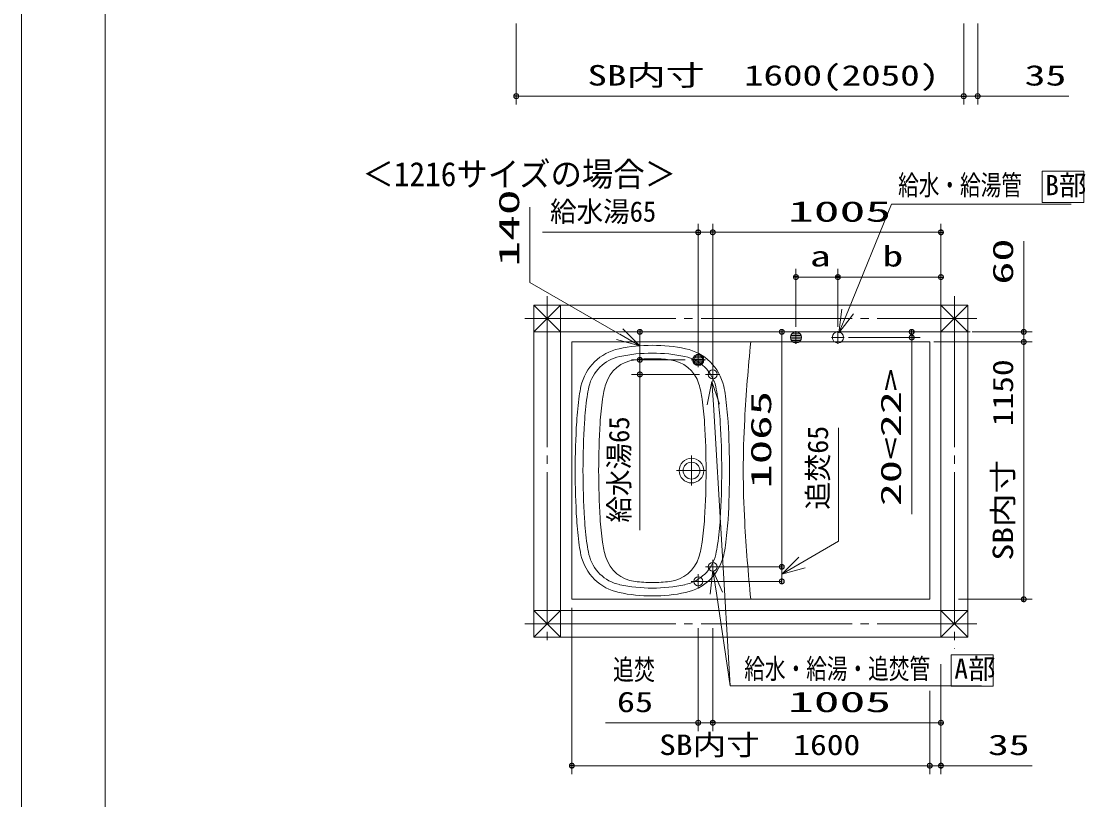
# Model space of a CAD drawing. Units: millimetres on the paper. Extents: x -305 to 305, y -152 to 152.
# Drawn here: x -301 to -173.6, y -40.3 to 52.5 of the extents above; entities that cross this region are included whole.
import ezdxf
from ezdxf.enums import TextEntityAlignment as Align

# ---------------------------------------------------------------- set-up
doc = ezdxf.new("R2010")
doc.units = ezdxf.units.MM
doc.linetypes.add('LONG_CHAIN', pattern=[21, 18, -1, 1, -1])
for name, color, linetype, lineweight in [('0-1_RV', 7, 'Continuous', 9), ('0-2_0', 7, 'Continuous', 9), ('0-4_図面枠', 3, 'Continuous', 9), ('0-5_DEFPOINTS', 7, 'Continuous', 9)]:
    doc.layers.add(name, color=color, linetype=linetype, lineweight=lineweight)
doc.styles.add('ＭＳ ゴシック', font='')
doc.styles.get('ＭＳ ゴシック').set_extended_font_data('MS Gothic')

# ---------------------------------------------------------------- blocks, each defined once
blk = doc.blocks.new('_DOTSMALL')
at = {"layer": '0-2_0'}
for p, q in [((0.0746, 0.1), (-0.0746, 0.1)), ((0.1223, -0.0248), (-0.1223, -0.0248))]:
    blk.add_line(p, q, dxfattribs=at)
for points in [[(0.125, 0), (0.124, 0.0157), (0.1211, 0.0311), (0.1162, 0.046), (0.1095, 0.0602), (0.1011, 0.0735), (0.0911, 0.0856), (0.0797, 0.0963), (0.067, 0.1055), (0.0532, 0.1131), (0.0386, 0.1189), (0.0234, 0.1228), (0.0078, 0.1248), (-0.0078, 0.1248), (-0.0234, 0.1228), (-0.0386, 0.1189), (-0.0532, 0.1131), (-0.067, 0.1055), (-0.0797, 0.0963), (-0.0911, 0.0856), (-0.1011, 0.0735), (-0.1095, 0.0602), (-0.1162, 0.046), (-0.1211, 0.0311), (-0.124, 0.0157), (-0.125, 0), (0, 0)], [(-0.125, 0), (-0.124, -0.0157), (-0.1211, -0.0311), (-0.1162, -0.046), (-0.1095, -0.0602), (-0.1011, -0.0735), (-0.0911, -0.0856), (-0.0797, -0.0963), (-0.067, -0.1055), (-0.0532, -0.1131), (-0.0386, -0.1189), (-0.0234, -0.1228), (-0.0078, -0.1248), (0.0078, -0.1248), (0.0234, -0.1228), (0.0386, -0.1189), (0.0532, -0.1131), (0.067, -0.1055), (0.0797, -0.0963), (0.0911, -0.0856), (0.1011, -0.0735), (0.1095, -0.0602), (0.1162, -0.046), (0.1211, -0.0311), (0.124, -0.0157), (0.125, 0), (0, 0)]]:
    blk.add_lwpolyline(points, close=True, dxfattribs=at)
blk = doc.blocks.new('_OPEN30')
at = {"layer": '0-2_0'}
blk.add_line((0, 0), (-1, 0), dxfattribs=at)
blk.add_lwpolyline([(-1, 0.2679), (0, 0), (-1, -0.2679)], dxfattribs=at)

msp = doc.modelspace()

# ---------------------------------------------------------------- linework, layer by layer
at = {"layer": '0-1_RV'}
for p, q in [((-242.035, 52.234), (-242.035, 42.562)), ((-188.701, 52.234), (-188.701, 42.562)), ((-188.701, 52.234), (-188.701, 42.562)), ((-187.035, 52.234), (-187.035, 42.562)), ((-188.701, 43.562), (-242.035, 43.562)), ((-187.035, 43.562), (-188.701, 43.562)), ((-187.035, 43.562), (-176.161, 43.562)), ((-179.367, 34.624), (-179.367, 30.877)), ((-179.367, 34.624), (-174.367, 34.624)), ((-174.367, 34.624), (-174.367, 30.877)), ((-179.367, 30.877), (-174.367, 30.877)), ((-220.346, 12.636), (-220.346, 28.336)), ((-218.613, 10.903), (-218.613, 28.336)), ((-191.413, 17.57), (-191.413, 28.336)), ((-220.346, 27.336), (-238.895, 27.336)), ((-220.346, 27.336), (-218.613, 27.336)), ((-218.613, 27.336), (-191.413, 27.336)), ((-181.546, 15.47), (-181.546, 26.301)), ((-208.696, 16.054), (-208.696, 23.003)), ((-203.696, 16.221), (-203.696, 23.003)), ((-203.696, 16.054), (-203.696, 23.003)), ((-191.413, 19.97), (-191.413, 23.003)), ((-208.696, 22.003), (-203.696, 22.003)), ((-203.696, 22.003), (-191.413, 22.003)), ((-239.946, 18.67), (-188.213, 18.67)), ((-236.746, 15.47), (-239.946, 18.67)), ((-239.946, 15.47), (-236.746, 18.67)), ((-239.946, 18.67), (-239.946, -20.93)), ((-236.746, 18.67), (-236.746, -20.93)), ((-191.413, 18.67), (-188.213, 15.47)), ((-191.413, 18.67), (-191.413, -20.93)), ((-191.413, 15.47), (-188.213, 18.67)), ((-188.213, 18.67), (-188.213, -20.93)), ((-239.946, 15.47), (-188.213, 15.47)), ((-210.381, 15.47), (-210.381, -12.53)), ((-208.489, 15.436), (-208.904, 15.436)), ((-208.489, 15.436), (-208.904, 15.436)), ((-187.913, 15.47), (-195.9, 15.47)), ((-194.9, 15.47), (-194.9, 14.803)), ((-187.713, 15.47), (-180.546, 15.47)), ((-181.546, 15.47), (-181.546, 14.27)), ((-235.413, 14.27), (-235.413, -16.397)), ((-235.413, 14.27), (-192.746, 14.27)), ((-208.032, 14.836), (-209.36, 14.836)), ((-208.053, 14.636), (-209.34, 14.636)), ((-208.074, 15.036), (-209.319, 15.036)), ((-208.141, 14.436), (-209.251, 14.436)), ((-208.192, 15.236), (-209.2, 15.236)), ((-208.349, 14.236), (-209.044, 14.236)), ((-202.445, 14.803), (-193.9, 14.803)), ((-194.9, 14.803), (-194.9, -6.273)), ((-192.746, 14.27), (-192.746, -16.397)), ((-192.246, 14.27), (-180.546, 14.27)), ((-189.313, 14.27), (-180.546, 14.27)), ((-181.546, 14.27), (-181.546, -16.397)), ((-220.139, 12.77), (-220.554, 12.77)), ((-220.139, 12.77), (-220.554, 12.77)), ((-221.913, 12.136), (-228.303, 12.136)), ((-227.303, 10.403), (-227.303, 12.136)), ((-219.682, 12.17), (-221.01, 12.17)), ((-219.703, 11.97), (-220.99, 11.97)), ((-219.724, 12.37), (-220.969, 12.37)), ((-219.791, 11.77), (-220.901, 11.77)), ((-219.842, 12.57), (-220.85, 12.57)), ((-219.999, 11.57), (-220.694, 11.57)), ((-220.18, 10.403), (-228.303, 10.403)), ((-227.303, 10.403), (-227.303, -8.146)), ((-216.53, -26.726), (-218.539, 6.806)), ((-235.413, -16.397), (-192.746, -16.397)), ((-189.313, -16.397), (-180.546, -16.397)), ((-239.946, -17.73), (-236.746, -20.93)), ((-236.746, -17.73), (-239.946, -20.93)), ((-239.946, -17.73), (-188.213, -17.73)), ((-235.413, -17.43), (-235.413, -37.226)), ((-191.413, -20.93), (-188.213, -17.73)), ((-191.413, -17.73), (-188.213, -20.93)), ((-220.346, -19.83), (-220.346, -32.11)), ((-218.613, -19.83), (-218.613, -32.11)), ((-239.946, -20.93), (-188.213, -20.93)), ((-191.413, -24.13), (-191.413, -32.11)), ((-190.2, -23.009), (-190.2, -26.756)), ((-190.2, -23.009), (-185.2, -23.009)), ((-185.2, -23.009), (-185.2, -26.756)), ((-190.2, -26.756), (-185.2, -26.756)), ((-192.746, -27.297), (-192.746, -37.226)), ((-192.746, -27.297), (-192.746, -37.226)), ((-191.413, -27.639), (-191.413, -37.226)), ((-220.346, -31.11), (-231.412, -31.11)), ((-218.613, -31.11), (-220.346, -31.11)), ((-191.413, -31.11), (-218.613, -31.11)), ((-192.746, -36.226), (-235.413, -36.226)), ((-191.413, -36.226), (-192.746, -36.226)), ((-191.413, -36.226), (-180.54, -36.226))]:
    msp.add_line(p, q, dxfattribs=at)
at = {"layer": '0-1_RV', "linetype": 'LONG_CHAIN'}
for p, q in [((-238.346, 19.736), (-238.346, -21.978)), ((-189.813, 19.736), (-189.813, -22.318)), ((-241.013, 17.07), (-187.146, 17.07)), ((-208.696, 15.554), (-208.696, 14.052)), ((-203.696, 15.554), (-203.696, 14.052)), ((-202.945, 14.803), (-204.448, 14.803)), ((-220.346, 12.99), (-220.346, 11.283)), ((-221.2, 12.136), (-219.493, 12.136)), ((-219.466, 10.403), (-217.76, 10.403)), ((-218.613, 11.256), (-218.613, 9.55)), ((-221.146, 0.723), (-221.146, -2.85)), ((-222.933, -1.064), (-219.36, -1.064)), ((-219.466, -12.53), (-217.76, -12.53)), ((-218.613, -11.677), (-218.613, -13.384)), ((-220.346, -13.41), (-220.346, -15.117)), ((-221.2, -14.264), (-219.493, -14.264)), ((-241.013, -19.33), (-187.146, -19.33))]:
    msp.add_line(p, q, dxfattribs=at)
at = {"layer": '0-1_RV'}
for points in [[(-175.906, 30.707), (-197.322, 30.707), (-202.526, 17.907)], [(-186.598, -26.726), (-216.53, -26.726), (-218.185, -15.676)]]:
    msp.add_lwpolyline(points, dxfattribs=at)
for centre, radius in [((-208.696, 14.803), 0.667), ((-208.696, 14.803), 0.667), ((-203.696, 14.803), 0.667), ((-220.346, 12.136), 0.667), ((-220.346, 12.136), 0.533), ((-218.613, 10.403), 0.533), ((-221.146, -1.064), 1.467), ((-221.146, -1.064), 1), ((-218.613, -12.53), 0.533), ((-220.346, -14.264), 0.533)]:
    msp.add_circle(centre, radius, dxfattribs=at)
for centre, radius, start, end in [((-1.28, -7.064), 213.867, 174.27519, 176.75561), ((-228.592, 7.719), 5.867, 101.67385, 167.45224), ((-225.813, -5.73), 19.6, 90, 101.67385), ((-225.813, -5.73), 18.667, 90, 102.01323), ((-225.813, -5.73), 19.6, 78.32615, 90), ((-225.813, -5.73), 18.667, 77.98677, 90), ((-223.034, 7.719), 5.867, 12.54776, 78.32615), ((-228.699, 7.833), 4.8, 102.01323, 166.80398), ((-227.404, 8.045), 4.133, 96.58714, 163.02634), ((-225.813, -5.73), 18, 90, 96.58714), ((-225.813, -5.73), 18, 83.41286, 90), ((-224.222, 8.045), 4.133, 16.97366, 83.41286), ((-222.927, 7.833), 4.8, 13.19602, 77.98677), ((-220.262, 5.865), 14.4, 167.45224, 172.16556), ((-220.391, 5.885), 13.333, 166.80398, 172.06669), ((-220.262, 5.865), 11.6, 163.02634, 172.16556), ((-231.364, 5.865), 11.6, 7.83444, 16.97366), ((-231.235, 5.885), 13.333, 7.93331, 13.19602), ((-231.364, 5.865), 14.4, 7.83444, 12.54776), ((-193.844, 2.23), 41.067, 172.16556, 176.4593), ((-193.98, 2.204), 40, 172.06669, 176.49604), ((-257.646, 2.204), 40, 3.50396, 7.93331), ((-257.781, 2.23), 41.067, 3.5407, 7.83444), ((-193.844, 2.23), 38.267, 172.16556, 176.4593), ((-257.781, 2.23), 38.267, 3.5407, 7.83444), ((-140.613, -1.064), 94.4, 176.4593, 180), ((-140.613, -1.064), 93.467, 176.49604, 180), ((-140.613, -1.064), 91.6, 176.4593, 180), ((-311.013, -1.064), 91.6, 0, 3.5407), ((-311.013, -1.064), 93.467, 0, 3.50396), ((-311.013, -1.064), 94.4, 0, 3.5407), ((-108.312, -1.064), 106.667, 176.71958, 180), ((-140.613, -1.064), 94.4, 180, 183.5407), ((-140.613, -1.064), 93.467, 180, 183.50396), ((-140.613, -1.064), 91.6, 180, 183.5407), ((-311.013, -1.064), 91.6, 356.4593, 360), ((-311.013, -1.064), 93.467, 356.49604, 0), ((-311.013, -1.064), 94.4, 356.4593, 360), ((-108.312, -1.064), 106.667, 180, 183.28042), ((-193.844, -4.358), 41.067, 183.5407, 187.83444), ((-193.98, -4.332), 40, 183.50396, 187.93331), ((-193.844, -4.358), 38.267, 183.5407, 187.83444), ((-257.781, -4.358), 38.267, 352.16556, 356.4593), ((-257.646, -4.332), 40, 352.06669, 356.49604), ((-257.781, -4.358), 41.067, 352.16556, 356.4593), ((-1.28, 4.936), 213.867, 183.24439, 185.72481), ((-220.262, -7.992), 14.4, 187.83444, 192.54776), ((-220.391, -8.012), 13.333, 187.93331, 193.19602), ((-220.262, -7.992), 11.6, 187.83444, 196.97366), ((-231.364, -7.992), 11.6, 343.02634, 352.16556), ((-231.235, -8.012), 13.333, 346.80398, 352.06669), ((-231.364, -7.992), 14.4, 347.45224, 352.16556), ((-228.592, -9.846), 5.867, 192.54776, 258.32615), ((-228.699, -9.96), 4.8, 193.19602, 257.98677), ((-227.404, -10.172), 4.133, 196.97366, 263.41286), ((-224.222, -10.172), 4.133, 276.58714, 343.02634), ((-222.927, -9.96), 4.8, 282.01323, 346.80398), ((-223.034, -9.846), 5.867, 281.67385, 347.45224), ((-225.813, 3.603), 18.667, 257.98677, 270), ((-225.813, 3.603), 18, 263.41286, 270), ((-225.813, 3.603), 18, 270, 276.58714), ((-225.813, 3.603), 18.667, 270, 282.01323), ((-225.813, 3.603), 19.6, 258.32615, 270), ((-225.813, 3.603), 19.6, 270, 281.67385)]:
    msp.add_arc(centre, radius, start, end, dxfattribs=at)
at = {"layer": '0-2_0'}
for p, q in [((-227.303, 12.136), (-227.303, 15.47)), ((-218.113, -12.53), (-210.381, -12.53)), ((-210.381, -12.53), (-210.381, -14.264)), ((-219.846, -14.264), (-210.381, -14.264))]:
    msp.add_line(p, q, dxfattribs=at)
for points in [[(-227.303, 13.803), (-240.419, 21.375), (-240.419, 30.351)], [(-210.381, -13.397), (-203.607, -9.486), (-203.607, 4.051)]]:
    msp.add_lwpolyline(points, dxfattribs=at)
at = {"layer": '0-4_図面枠'}
msp.add_lwpolyline([(-291.017, -138.498), (108.983, -138.498), (108.983, 138.502), (-291.017, 138.502)], close=True, dxfattribs=at)
at = {"layer": '0-5_DEFPOINTS'}
msp.add_line((-301.017, -148.498), (-301.017, 148.502), dxfattribs=at)

# ---------------------------------------------------------------- block references
at = {"layer": '0-1_RV'}
for name, p, xscale, yscale, rotation in [('_DOTSMALL', (-242.035, 43.562), 2.32, 2.32, 180), ('_DOTSMALL', (-187.035, 43.562), 2.32, 2.32, 180), ('_DOTSMALL', (-218.613, 27.336), 2.32, 2.32, 180), ('_DOTSMALL', (-218.613, 27.336), 2.32, 2.32, 180), ('_DOTSMALL', (-208.696, 22.003), 2.32, 2.32, 180), ('_DOTSMALL', (-203.696, 22.003), 2.32, 2.32, 180), ('_OPEN30', (-203.569, 15.341), 2.77, 2.77, 247.8778), ('_DOTSMALL', (-210.381, 15.47), 2.32, 2.32, 90), ('_DOTSMALL', (-194.9, 15.47), 2.32, 2.32, 270), ('_DOTSMALL', (-181.546, 15.47), 2.32, 2.32, 270), ('_DOTSMALL', (-194.9, 14.803), 2.32, 2.32, 90), ('_DOTSMALL', (-181.546, 14.27), 2.32, 2.32, 90), ('_DOTSMALL', (-181.546, 14.27), 2.32, 2.32, 90), ('_DOTSMALL', (-227.303, 12.136), 2.32, 2.32, 270), ('_DOTSMALL', (-227.303, 10.403), 2.32, 2.32, 90), ('_OPEN30', (-218.705, 9.571), 2.77, 2.77, 93.42848), ('_DOTSMALL', (-210.381, -12.53), 2.32, 2.32, 270), ('_OPEN30', (-218.596, -12.937), 2.77, 2.77, 98.51803), ('_DOTSMALL', (-181.546, -16.397), 2.32, 2.32, 270), ('_DOTSMALL', (-218.613, -31.11), 2.32, 2.32, 180), ('_DOTSMALL', (-218.613, -31.11), 2.32, 2.32, 180), ('_DOTSMALL', (-235.413, -36.226), 2.32, 2.32, 180), ('_DOTSMALL', (-191.413, -36.226), 2.32, 2.32, 180)]:
    msp.add_blockref(name, p, dxfattribs=dict(at, xscale=xscale, yscale=yscale, rotation=rotation))
at = {"layer": '0-1_RV', "xscale": 2.32, "yscale": 2.32}
for p in [(-188.701, 43.562), (-188.701, 43.562), (-220.346, 27.336), (-191.413, 27.336), (-203.696, 22.003), (-191.413, 22.003), (-220.346, -31.11), (-191.413, -31.11), (-192.746, -36.226), (-192.746, -36.226)]:
    msp.add_blockref('_DOTSMALL', p, dxfattribs=at)
at = {"layer": '0-2_0'}
for name, p, xscale, yscale, rotation in [('_OPEN30', (-227.303, 13.803), 2.77, 2.77, 330), ('_DOTSMALL', (-227.303, 15.47), 2.32, 2.32, 90), ('_DOTSMALL', (-227.303, 12.136), 2.32, 2.32, 270), ('_OPEN30', (-210.381, -13.397), 2.77, 2.77, 210), ('_DOTSMALL', (-210.381, -12.53), 2.32, 2.32, 90), ('_DOTSMALL', (-210.381, -14.264), 2.32, 2.32, 270)]:
    msp.add_blockref(name, p, dxfattribs=dict(at, xscale=xscale, yscale=yscale, rotation=rotation))

# ---------------------------------------------------------------- texts
at = {"layer": '0-1_RV', "style": 'ＭＳ ゴシック'}
for s, height, width, p in [('SB内寸\u30001600(2050)', 2.444, 1.4, (-233.548, 44.092)), ('35', 2.441, 1.5, (-181.442, 44.092)), ('＜1216サイズの場合＞', 2.886, 0.95, (-260.368, 31.968)), ('給水・給湯管\u3000', 2.405, 0.75, (-196.52, 31.038)), ('給水湯65', 2.441, 0.95, (-238.003, 27.866)), ('1005', 2.441, 1.85, (-209.641, 27.866)), ('b', 2.441, 1.5, (-198.401, 22.533)), ('a', 2.441, 1.5, (-207.043, 22.533)), ('追焚', 2.444, 0.75, (-230.502, -26.723)), ('給水・給湯・追焚管\u3000', 2.405, 0.75, (-214.853, -26.595)), ('65', 2.444, 1.3, (-230.038, -30.58)), ('1005', 2.441, 1.85, (-209.641, -30.58)), ('SB内寸\u30001600', 2.444, 1.2, (-225.002, -35.696)), ('35', 2.441, 1.5, (-185.82, -35.696))]:
    msp.add_text(s, height=height, dxfattribs=dict(at, width=width)).set_placement(p, align=Align.BOTTOM_LEFT)
for s, p in [('B部', (-178.989, 31.038)), ('A部', (-189.822, -26.595))]:
    msp.add_text(s, height=2.405, dxfattribs=at).set_placement(p, align=Align.BOTTOM_LEFT)
for s, height, width, p in [('60', 2.441, 1.65, (-182.076, 21.11)), ('SB内寸\u30001150', 2.444, 1.2, (-182.076, -11.774)), ('20<22>', 2.441, 1.65, (-195.43, -5.29)), ('1065', 2.444, 1.75, (-210.911, -3.209)), ('給水湯65', 2.441, 0.95, (-227.833, -7.254))]:
    msp.add_text(s, height=height, rotation=90, dxfattribs=dict(at, width=width)).set_placement(p, align=Align.BOTTOM_LEFT)
at = {"layer": '0-2_0', "style": 'ＭＳ ゴシック', "width": 1.85}
msp.add_text('140', height=2.441, rotation=90, dxfattribs=at).set_placement((-240.949, 23.239), align=Align.BOTTOM_LEFT)
at = {"layer": '0-2_0', "style": 'ＭＳ ゴシック'}
msp.add_text('追焚65', height=2.444, rotation=90, dxfattribs=at).set_placement((-204.137, -5.719), align=Align.BOTTOM_LEFT)

doc.saveas('drawing.dxf')
